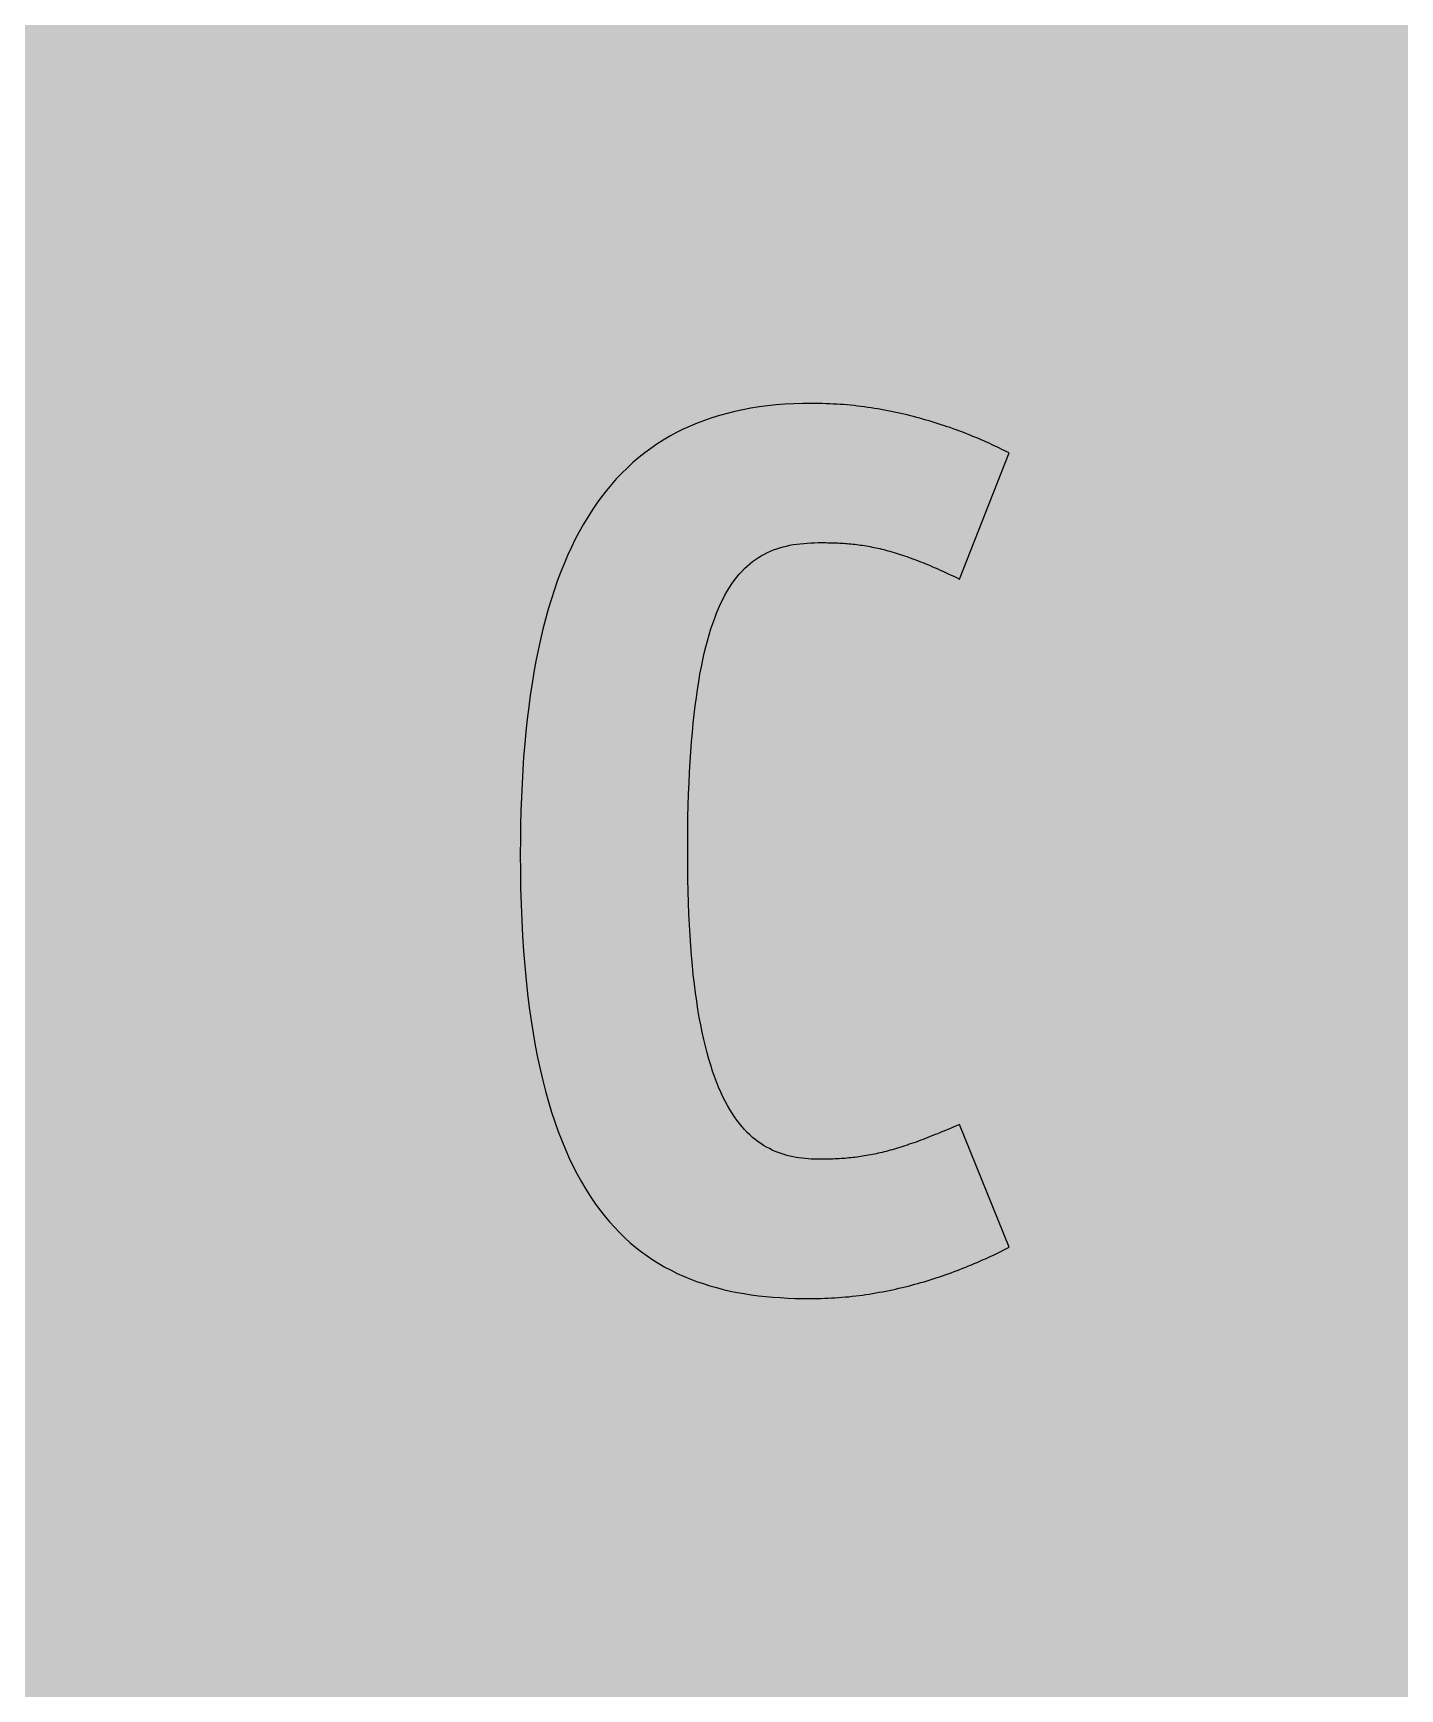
# Model space of a CAD drawing. Header units: millimetres. Extents: x 0 to 212, y 0 to 116.
# Drawn here: x 154.45 to 186.45, y 58.26 to 97.02 of the extents above; entities that cross this region are included whole.
import ezdxf

# ---------------------------------------------------------------- set-up
doc = ezdxf.new("R2010")
doc.units = ezdxf.units.MM

msp = doc.modelspace()

# ---------------------------------------------------------------- hatches: boundary and pattern name
for color, points in [(254, [(14.1633, 0.0536), (13.9878, 0.0533), (13.8125, 0.0559), (13.6373, 0.061), (13.462, 0.0686), (13.2893, 0.0787), (13.114, 0.0914), (12.9413, 0.1041), (12.7686, 0.1219), (12.5959, 0.1397), (12.4231, 0.16), (12.2504, 0.1829), (12.0777, 0.2057), (11.9075, 0.2337), (11.7373, 0.2616), (11.5672, 0.2921), (11.397, 0.3251), (11.2268, 0.3607), (11.0592, 0.3988), (10.8915, 0.4369), (10.7239, 0.4775), (10.5562, 0.5207), (10.3886, 0.5664), (10.2235, 0.6121), (10.0584, 0.6629), (9.8933, 0.7137), (9.7307, 0.7671), (9.5682, 0.8204), (9.4056, 0.8788), (9.2431, 0.9373), (9.083, 0.9982), (8.923, 1.0617), (8.763, 1.1252), (8.6055, 1.1938), (8.4455, 1.2624), (8.2906, 1.331), (8.1331, 1.4046), (7.9781, 1.4783), (7.8232, 1.5545), (7.6708, 1.6332), (7.5184, 1.7145), (7.366, 1.7958), (7.2161, 1.8796), (7.0663, 1.966), (6.919, 2.0523), (6.7716, 2.1438), (6.6243, 2.2352), (6.4795, 2.3266), (6.3348, 2.4232), (6.19, 2.5197), (6.0477, 2.6187), (5.908, 2.7178), (5.7683, 2.8194), (5.6286, 2.9235), (5.4915, 3.0302), (5.3543, 3.1369), (5.2197, 3.2461), (5.0851, 3.3579), (4.953, 3.4722), (4.8209, 3.5865), (4.6914, 3.7033), (4.5644, 3.8202), (4.4348, 3.9395), (4.3104, 4.0615), (4.1859, 4.1859), (4.0615, 4.3104), (3.9395, 4.4348), (3.8202, 4.5618), (3.7033, 4.6914), (3.5865, 4.8209), (3.4722, 4.953), (3.3579, 5.0851), (3.2487, 5.2197), (3.1369, 5.3543), (3.0302, 5.4915), (2.9235, 5.6286), (2.8194, 5.7683), (2.7178, 5.908), (2.6187, 6.0477), (2.5197, 6.19), (2.4232, 6.3348), (2.3266, 6.477), (2.2352, 6.6243), (2.1438, 6.7691), (2.0523, 6.919), (1.966, 7.0663), (1.8796, 7.2161), (1.7958, 7.366), (1.7145, 7.5184), (1.6332, 7.6708), (1.5545, 7.8232), (1.4783, 7.9781), (1.4046, 8.1331), (1.331, 8.2906), (1.2598, 8.4455), (1.1913, 8.603), (1.1252, 8.763), (1.0592, 8.923), (0.9982, 9.083), (0.9373, 9.2431), (0.8763, 9.4056), (0.8204, 9.5682), (0.7645, 9.7307), (0.7112, 9.8933), (0.6604, 10.0584), (0.6121, 10.2235), (0.5639, 10.3911), (0.5207, 10.5562), (0.4775, 10.7239), (0.4343, 10.8915), (0.3962, 11.0592), (0.3607, 11.2268), (0.3251, 11.397), (0.2921, 11.5672), (0.2616, 11.7373), (0.2311, 11.9075), (0.2057, 12.0802), (0.1803, 12.2504), (0.1575, 12.4231), (0.1372, 12.5959), (0.1194, 12.7686), (0.1041, 12.9413), (0.0889, 13.1166), (0.0787, 13.2893), (0.0686, 13.4645), (0.061, 13.6373), (0.0559, 13.8125), (0.0508, 13.9878), (0.0508, 14.163), (0.0522, 102.3592), (0.0508, 102.5322), (0.0559, 102.7074), (0.061, 102.8827), (0.0686, 103.058), (0.0787, 103.2307), (0.0889, 103.4059), (0.1041, 103.5787), (0.1194, 103.7514), (0.1372, 103.9241), (0.1575, 104.0968), (0.1803, 104.2695), (0.2057, 104.4423), (0.2311, 104.6124), (0.2616, 104.7826), (0.2921, 104.9528), (0.3251, 105.123), (0.3607, 105.2932), (0.3962, 105.4608), (0.4343, 105.6284), (0.4775, 105.7961), (0.5207, 105.9637), (0.5639, 106.1314), (0.6121, 106.2965), (0.6604, 106.4616), (0.7112, 106.6267), (0.7645, 106.7892), (0.8204, 106.9518), (0.8763, 107.1143), (0.9373, 107.2769), (0.9982, 107.4369), (1.0592, 107.5969), (1.1252, 107.757), (1.1913, 107.9144), (1.2598, 108.0745), (1.331, 108.2294), (1.4046, 108.3869), (1.4783, 108.5418), (1.5545, 108.6968), (1.6332, 108.8492), (1.7145, 109.0016), (1.7958, 109.154), (1.8796, 109.3038), (1.966, 109.4537), (2.0523, 109.601), (2.1438, 109.7483), (2.2352, 109.8956), (2.3266, 110.0404), (2.4232, 110.1852), (2.5197, 110.33), (2.6187, 110.4722), (2.7178, 110.6119), (2.8194, 110.7516), (2.9235, 110.8913), (3.0302, 111.0285), (3.1369, 111.1656), (3.2487, 111.3003), (3.3579, 111.4349), (3.4722, 111.567), (3.5865, 111.699), (3.7033, 111.8286), (3.8202, 111.9556), (3.9395, 112.0851), (4.0615, 112.2096), (4.1859, 112.334), (4.3104, 112.4585), (4.4348, 112.5804), (4.5644, 112.6998), (4.6914, 112.8166), (4.8209, 112.9335), (4.953, 113.0478), (5.0851, 113.1621), (5.2197, 113.2713), (5.3543, 113.3831), (5.4915, 113.4897), (5.6286, 113.5964), (5.7683, 113.7006), (5.908, 113.8022), (6.0477, 113.9012), (6.19, 114.0003), (6.3348, 114.0968), (6.4795, 114.1933), (6.6243, 114.2848), (6.7716, 114.3762), (6.919, 114.4676), (7.0663, 114.554), (7.2161, 114.6404), (7.366, 114.7242), (7.5184, 114.8055), (7.6708, 114.8867), (7.8232, 114.9655), (7.9781, 115.0417), (8.1331, 115.1153), (8.2906, 115.189), (8.4455, 115.2601), (8.6055, 115.3287), (8.763, 115.3947), (8.923, 115.4608), (9.083, 115.5217), (9.2431, 115.5827), (9.4056, 115.6437), (9.5682, 115.6995), (9.7307, 115.7554), (9.8933, 115.8088), (10.0584, 115.8596), (10.2235, 115.9078), (10.3886, 115.9561), (10.5562, 115.9993), (10.7239, 116.0424), (10.8915, 116.0856), (11.0592, 116.1237), (11.2268, 116.1593), (11.397, 116.1948), (11.5672, 116.2279), (11.7373, 116.2583), (11.9075, 116.2888), (12.0777, 116.3142), (12.2504, 116.3396), (12.4231, 116.3625), (12.5959, 116.3828), (12.7686, 116.4006), (12.9413, 116.4158), (13.114, 116.4311), (13.2893, 116.4412), (13.462, 116.4514), (13.6373, 116.459), (13.8125, 116.4641), (13.9878, 116.4692), (14.163, 116.4692), (197.6078, 116.4703), (197.7822, 116.4692), (197.9574, 116.4641), (198.1327, 116.459), (198.3054, 116.4514), (198.4807, 116.4412), (198.6534, 116.4311), (198.8287, 116.4158), (199.0014, 116.4006), (199.1741, 116.3828), (199.3468, 116.3625), (199.5195, 116.3396), (199.6897, 116.3142), (199.8624, 116.2888), (200.0326, 116.2583), (200.2028, 116.2279), (200.373, 116.1948), (200.5432, 116.1593), (200.7108, 116.1237), (200.8784, 116.0856), (201.0461, 116.0424), (201.2137, 115.9993), (201.3788, 115.9561), (201.5465, 115.9078), (201.7116, 115.8596), (201.8767, 115.8088), (202.0392, 115.7554), (202.2018, 115.6995), (202.3643, 115.6437), (202.5269, 115.5827), (202.6869, 115.5217), (202.8469, 115.4608), (203.007, 115.3947), (203.167, 115.3287), (203.3245, 115.2601), (203.4794, 115.189), (203.6369, 115.1153), (203.7918, 115.0417), (203.9468, 114.9655), (204.0992, 114.8867), (204.2516, 114.8055), (204.404, 114.7242), (204.5538, 114.6404), (204.7037, 114.554), (204.8535, 114.4676), (205.0009, 114.3762), (205.1456, 114.2848), (205.293, 114.1933), (205.4352, 114.0968), (205.58, 114.0003), (205.7222, 113.9012), (205.8619, 113.8022), (206.0016, 113.7006), (206.1413, 113.5964), (206.2785, 113.4897), (206.4156, 113.3831), (206.5503, 113.2713), (206.6849, 113.1621), (206.817, 113.0478), (206.949, 112.9335), (207.0786, 112.8166), (207.2081, 112.6998), (207.3351, 112.5804), (207.4596, 112.4585), (207.584, 112.334), (207.7085, 112.2096), (207.8304, 112.0851), (207.9498, 111.9556), (208.0666, 111.8286), (208.1835, 111.699), (208.2978, 111.567), (208.4121, 111.4349), (208.5238, 111.3003), (208.6331, 111.1656), (208.7397, 111.0285), (208.8464, 110.8913), (208.9506, 110.7516), (209.0522, 110.6119), (209.1512, 110.4722), (209.2503, 110.33), (209.3468, 110.1852), (209.4433, 110.0404), (209.5348, 109.8956), (209.6262, 109.7483), (209.7176, 109.601), (209.804, 109.4537), (209.8904, 109.3038), (209.9742, 109.154), (210.0555, 109.0016), (210.1367, 108.8492), (210.2155, 108.6968), (210.2917, 108.5418), (210.3653, 108.3869), (210.439, 108.2294), (210.5076, 108.0745), (210.5762, 107.9144), (210.6447, 107.757), (210.7082, 107.5969), (210.7717, 107.4369), (210.8327, 107.2769), (210.8911, 107.1143), (210.9495, 106.9518), (211.0029, 106.7892), (211.0562, 106.6267), (211.107, 106.4616), (211.1578, 106.2965), (211.2035, 106.1314), (211.2493, 105.9637), (211.2924, 105.7961), (211.3331, 105.6284), (211.3712, 105.4608), (211.4093, 105.2932), (211.4448, 105.123), (211.4779, 104.9528), (211.5083, 104.7826), (211.5363, 104.6124), (211.5642, 104.4423), (211.5871, 104.2695), (211.6099, 104.0968), (211.6303, 103.9241), (211.648, 103.7514), (211.6658, 103.5787), (211.6785, 103.4059), (211.6912, 103.2307), (211.7014, 103.058), (211.709, 102.8827), (211.7141, 102.7074), (211.7166, 102.5322), (211.7166, 102.3569), (211.7189, 14.1647), (211.7166, 13.9878), (211.7141, 13.8125), (211.709, 13.6373), (211.7014, 13.4645), (211.6912, 13.2893), (211.6785, 13.1166), (211.6658, 12.9413), (211.648, 12.7686), (211.6303, 12.5959), (211.6099, 12.4231), (211.5871, 12.2504), (211.5642, 12.0802), (211.5363, 11.9075), (211.5083, 11.7373), (211.4779, 11.5672), (211.4448, 11.397), (211.4093, 11.2268), (211.3712, 11.0592), (211.3331, 10.8915), (211.2924, 10.7239), (211.2493, 10.5562), (211.2035, 10.3911), (211.1578, 10.2235), (211.107, 10.0584), (211.0562, 9.8933), (211.0029, 9.7307), (210.9495, 9.5682), (210.8911, 9.4056), (210.8327, 9.2431), (210.7717, 9.083), (210.7082, 8.923), (210.6447, 8.763), (210.5762, 8.603), (210.5076, 8.4455), (210.439, 8.2906), (210.3653, 8.1331), (210.2917, 7.9781), (210.2155, 7.8232), (210.1367, 7.6708), (210.0555, 7.5184), (209.9742, 7.366), (209.8904, 7.2161), (209.804, 7.0663), (209.7176, 6.919), (209.6262, 6.7691), (209.5348, 6.6243), (209.4433, 6.477), (209.3468, 6.3348), (209.2503, 6.19), (209.1512, 6.0477), (209.0522, 5.908), (208.9506, 5.7683), (208.8464, 5.6286), (208.7397, 5.4915), (208.6331, 5.3543), (208.5238, 5.2197), (208.4121, 5.0851), (208.2978, 4.953), (208.1835, 4.8209), (208.0666, 4.6914), (207.9498, 4.5618), (207.8304, 4.4348), (207.7085, 4.3104), (207.584, 4.1859), (207.4596, 4.0615), (207.3351, 3.9395), (207.2081, 3.8202), (207.0786, 3.7033), (206.949, 3.5865), (206.817, 3.4722), (206.6849, 3.3579), (206.5503, 3.2461), (206.4156, 3.1369), (206.2785, 3.0302), (206.1413, 2.9235), (206.0016, 2.8194), (205.8619, 2.7178), (205.7222, 2.6187), (205.58, 2.5197), (205.4352, 2.4232), (205.293, 2.3266), (205.1456, 2.2352), (205.0009, 2.1438), (204.8535, 2.0523), (204.7037, 1.966), (204.5538, 1.8796), (204.404, 1.7958), (204.2516, 1.7145), (204.0992, 1.6332), (203.9468, 1.5545), (203.7918, 1.4783), (203.6369, 1.4046), (203.4794, 1.331), (203.3245, 1.2624), (203.167, 1.1938), (203.007, 1.1252), (202.8469, 1.0617), (202.6869, 0.9982), (202.5269, 0.9373), (202.3643, 0.8788), (202.2018, 0.8204), (202.0392, 0.7671), (201.8767, 0.7137), (201.7116, 0.6629), (201.5465, 0.6121), (201.3788, 0.5664), (201.2137, 0.5207), (201.0461, 0.4775), (200.8784, 0.4369), (200.7108, 0.3988), (200.5432, 0.3607), (200.373, 0.3251), (200.2028, 0.2921), (200.0326, 0.2616), (199.8624, 0.2337), (199.6897, 0.2057), (199.5195, 0.1829), (199.3468, 0.16), (199.1741, 0.1397), (199.0014, 0.1219), (198.8287, 0.1041), (198.6534, 0.0914), (198.4807, 0.0787), (198.3054, 0.0686), (198.1327, 0.061), (197.9574, 0.0559), (197.7822, 0.0533), (197.6069, 0.0533)]), (59, [(172.8844, 70.6586), (172.8114, 70.6577), (172.7403, 70.6603), (172.6692, 70.6628), (172.5981, 70.6679), (172.527, 70.673), (172.4558, 70.6806), (172.3847, 70.6907), (172.3161, 70.7009), (172.245, 70.7136), (172.1739, 70.7288), (172.1028, 70.7466), (172.0342, 70.7669), (171.9656, 70.7898), (171.897, 70.8152), (171.8285, 70.8431), (171.7599, 70.8711), (171.6913, 70.9066), (171.6253, 70.9422), (171.5567, 70.9803), (171.4932, 71.0235), (171.4271, 71.0692), (171.3611, 71.1175), (171.2976, 71.1708), (171.2341, 71.2267), (171.1731, 71.2876), (171.1122, 71.3511), (171.0512, 71.4197), (170.9903, 71.4934), (170.9318, 71.5696), (170.876, 71.6509), (170.8175, 71.7347), (170.7642, 71.8261), (170.7083, 71.9201), (170.655, 72.0192), (170.6042, 72.1233), (170.5534, 72.2325), (170.5026, 72.3494), (170.4543, 72.4687), (170.4061, 72.5932), (170.3629, 72.7227), (170.3172, 72.8599), (170.274, 73.0021), (170.2333, 73.1495), (170.1927, 73.3044), (170.1546, 73.4619), (170.119, 73.6295), (170.0835, 73.8022), (170.0505, 73.98), (170.02, 74.1655), (169.9895, 74.356), (169.9616, 74.5541), (169.9362, 74.7598), (169.9108, 74.9732), (169.8879, 75.1916), (169.8676, 75.4177), (169.8498, 75.6514), (169.8346, 75.8927), (169.8193, 76.1416), (169.8066, 76.3981), (169.7965, 76.6623), (169.7888, 76.9341), (169.7838, 77.2135), (169.7787, 77.5005), (169.7787, 77.7977), (169.7787, 78.0948), (169.7812, 78.3844), (169.7863, 78.6663), (169.7939, 78.9407), (169.8015, 79.2074), (169.8117, 79.4664), (169.8244, 79.7154), (169.8371, 79.9592), (169.8523, 80.1954), (169.8701, 80.4266), (169.8879, 80.6475), (169.9082, 80.8634), (169.9311, 81.0717), (169.9539, 81.2724), (169.9819, 81.4654), (170.0073, 81.6534), (170.0378, 81.8363), (170.0657, 82.0115), (170.0987, 82.1817), (170.1317, 82.3443), (170.1673, 82.5017), (170.2054, 82.6516), (170.2435, 82.7964), (170.2816, 82.9361), (170.3222, 83.0707), (170.3654, 83.1977), (170.4111, 83.3222), (170.4543, 83.439), (170.5026, 83.5533), (170.5508, 83.66), (170.6016, 83.7616), (170.6524, 83.8606), (170.7032, 83.9546), (170.7591, 84.041), (170.8125, 84.1273), (170.8709, 84.2061), (170.9268, 84.2823), (170.9877, 84.3534), (171.0461, 84.4194), (171.1096, 84.4829), (171.1706, 84.5414), (171.2366, 84.5972), (171.3001, 84.6506), (171.3662, 84.6988), (171.4348, 84.742), (171.5033, 84.7852), (171.5745, 84.8233), (171.6456, 84.8589), (171.7167, 84.8919), (171.7904, 84.9198), (171.864, 84.9478), (171.9402, 84.9706), (172.0164, 84.9935), (172.0952, 85.0113), (172.1714, 85.029), (172.2526, 85.0443), (172.3314, 85.0544), (172.4127, 85.0646), (172.4965, 85.0748), (172.5803, 85.0798), (172.6641, 85.0849), (172.7479, 85.09), (172.8343, 85.0925), (172.9207, 85.0925), (172.9689, 85.0925), (173.0146, 85.0925), (173.0629, 85.09), (173.1086, 85.09), (173.1543, 85.09), (173.2001, 85.0875), (173.2458, 85.0849), (173.2915, 85.0849), (173.3372, 85.0824), (173.3804, 85.0798), (173.4261, 85.0773), (173.4718, 85.0722), (173.515, 85.0697), (173.5607, 85.0671), (173.6039, 85.0621), (173.6496, 85.057), (173.6928, 85.0519), (173.7385, 85.0468), (173.7817, 85.0417), (173.8274, 85.0341), (173.8706, 85.029), (173.9163, 85.0214), (173.9595, 85.0138), (174.0052, 85.0062), (174.051, 84.9986), (174.0967, 84.9884), (174.1424, 84.9808), (174.1856, 84.9706), (174.2338, 84.9605), (174.2796, 84.9503), (174.3253, 84.9376), (174.371, 84.9274), (174.4193, 84.9147), (174.465, 84.902), (174.5132, 84.8893), (174.5615, 84.8766), (174.6098, 84.8614), (174.658, 84.8462), (174.7088, 84.8309), (174.7571, 84.8157), (174.8079, 84.7979), (174.8587, 84.7827), (174.9095, 84.7649), (174.9628, 84.7471), (175.0136, 84.7268), (175.067, 84.7065), (175.1203, 84.6887), (175.1762, 84.6658), (175.2295, 84.6455), (175.2854, 84.6226), (175.3413, 84.5998), (175.3972, 84.5769), (175.4556, 84.5541), (175.514, 84.5287), (175.5724, 84.5033), (175.6334, 84.4753), (175.6943, 84.4499), (175.7553, 84.422), (175.8163, 84.394), (175.8798, 84.3636), (175.9458, 84.3331), (176.0093, 84.3026), (176.0753, 84.2721), (176.1414, 84.2391), (177.3079, 87.1897), (177.2488, 87.2185), (177.1929, 87.2465), (177.1345, 87.2744), (177.0761, 87.3049), (177.0177, 87.3328), (176.9567, 87.3608), (176.8958, 87.3887), (176.8348, 87.4166), (176.7738, 87.4446), (176.7129, 87.4725), (176.6494, 87.4979), (176.5859, 87.5259), (176.5224, 87.5538), (176.4589, 87.5792), (176.3928, 87.6046), (176.3293, 87.6325), (176.2633, 87.6579), (176.1973, 87.6833), (176.1287, 87.7087), (176.0626, 87.7316), (175.9941, 87.757), (175.9255, 87.7824), (175.8569, 87.8053), (175.7883, 87.8281), (175.7172, 87.851), (175.6461, 87.8738), (175.5775, 87.8967), (175.5064, 87.9196), (175.4327, 87.9399), (175.3616, 87.9602), (175.2879, 87.9831), (175.2168, 88.0034), (175.1432, 88.0212), (175.0695, 88.0415), (174.9933, 88.0593), (174.9196, 88.0796), (174.8434, 88.0974), (174.7698, 88.1126), (174.6936, 88.1304), (174.6174, 88.1456), (174.5412, 88.1634), (174.4624, 88.1786), (174.3862, 88.1913), (174.3075, 88.2066), (174.2313, 88.2193), (174.1526, 88.232), (174.0738, 88.2447), (173.9951, 88.2574), (173.9138, 88.2675), (173.8351, 88.2777), (173.7563, 88.2879), (173.675, 88.298), (173.5938, 88.3056), (173.5125, 88.3133), (173.4312, 88.3209), (173.3499, 88.326), (173.2686, 88.3336), (173.1874, 88.3361), (173.1035, 88.3412), (173.0223, 88.3437), (172.9384, 88.3488), (172.8572, 88.3488), (172.7733, 88.3514), (172.6895, 88.3514), (172.4736, 88.3488), (172.2628, 88.3412), (172.0545, 88.331), (171.8513, 88.3133), (171.6507, 88.2929), (171.4525, 88.2675), (171.2595, 88.2371), (171.069, 88.2015), (170.8836, 88.1609), (170.7007, 88.1177), (170.5204, 88.0669), (170.3451, 88.0135), (170.1724, 87.9526), (170.0022, 87.8891), (169.8371, 87.818), (169.6745, 87.7443), (169.5145, 87.6656), (169.3596, 87.5817), (169.2072, 87.4903), (169.0599, 87.3963), (168.9125, 87.2973), (168.7728, 87.1906), (168.6331, 87.0814), (168.4985, 86.9671), (168.3664, 86.8451), (168.2394, 86.7207), (168.115, 86.5886), (167.9931, 86.4514), (167.8762, 86.3117), (167.7619, 86.1644), (167.6502, 86.012), (167.5435, 85.8545), (167.4393, 85.6894), (167.3377, 85.5218), (167.2387, 85.3465), (167.1447, 85.1687), (167.0558, 84.9833), (166.9669, 84.7928), (166.8831, 84.5947), (166.8018, 84.394), (166.7256, 84.1858), (166.6519, 83.9724), (166.5808, 83.754), (166.5122, 83.5304), (166.4487, 83.2993), (166.3878, 83.0631), (166.3319, 82.8218), (166.276, 82.5729), (166.2252, 82.3189), (166.1795, 82.0598), (166.1338, 81.7956), (166.0931, 81.5238), (166.0576, 81.247), (166.022, 80.9625), (165.9915, 80.6729), (165.9636, 80.3783), (165.9382, 80.076), (165.9179, 79.7687), (165.9001, 79.4563), (165.8849, 79.1362), (165.8747, 78.8111), (165.8645, 78.4784), (165.862, 78.1406), (165.8595, 77.7977), (165.862, 77.3938), (165.8671, 77.0026), (165.8798, 76.6191), (165.895, 76.2483), (165.9128, 75.885), (165.9357, 75.532), (165.9636, 75.1891), (165.9941, 74.8538), (166.0296, 74.5287), (166.0703, 74.2137), (166.1135, 73.9064), (166.1592, 73.6092), (166.21, 73.3196), (166.2659, 73.0402), (166.3243, 72.7685), (166.3852, 72.5043), (166.4513, 72.2503), (166.5199, 72.0039), (166.5935, 71.7626), (166.6672, 71.534), (166.7485, 71.3105), (166.8297, 71.0946), (166.9161, 70.8863), (167.005, 70.6857), (167.0964, 70.4926), (167.193, 70.3072), (167.292, 70.1294), (167.3936, 69.9567), (167.4978, 69.7916), (167.6044, 69.6341), (167.7162, 69.4817), (167.828, 69.3369), (167.9448, 69.1972), (168.0642, 69.0651), (168.1836, 68.9407), (168.308, 68.8188), (168.435, 68.7045), (168.5646, 68.5952), (168.6966, 68.4936), (168.8313, 68.3946), (168.9659, 68.3031), (169.1056, 68.2168), (169.2478, 68.1355), (169.3901, 68.0593), (169.5348, 67.9856), (169.6822, 67.9196), (169.832, 67.8561), (169.9844, 67.8002), (170.1394, 67.7469), (170.2943, 67.6961), (170.4518, 67.6529), (170.6118, 67.6123), (170.7718, 67.5742), (170.9344, 67.5411), (171.0995, 67.5132), (171.2671, 67.4878), (171.4348, 67.4649), (171.6049, 67.4472), (171.7751, 67.4319), (171.9478, 67.4192), (172.1206, 67.4091), (172.2958, 67.4014), (172.4736, 67.3989), (172.6514, 67.3964), (172.7327, 67.3964), (172.8165, 67.3989), (172.9003, 67.4014), (172.9816, 67.404), (173.0654, 67.4065), (173.1467, 67.4116), (173.228, 67.4167), (173.3093, 67.4218), (173.3906, 67.4268), (173.4718, 67.4345), (173.5531, 67.4421), (173.6319, 67.4522), (173.7131, 67.4599), (173.7919, 67.47), (173.8706, 67.4802), (173.9519, 67.4929), (174.0306, 67.503), (174.1068, 67.5157), (174.1856, 67.5284), (174.2643, 67.5437), (174.3405, 67.5564), (174.4167, 67.5716), (174.4929, 67.5869), (174.5717, 67.6046), (174.6453, 67.6199), (174.7215, 67.6377), (174.7977, 67.6554), (174.8714, 67.6732), (174.9476, 67.691), (175.0212, 67.7113), (175.0949, 67.7316), (175.1686, 67.752), (175.2397, 67.7723), (175.3133, 67.7926), (175.387, 67.8155), (175.4581, 67.8358), (175.5292, 67.8586), (175.6004, 67.8815), (175.6715, 67.9044), (175.7426, 67.9298), (175.8112, 67.9526), (175.8798, 67.978), (175.9509, 68.0034), (176.0195, 68.0288), (176.088, 68.0542), (176.1541, 68.0796), (176.2227, 68.1076), (176.2912, 68.133), (176.3573, 68.1609), (176.4233, 68.1888), (176.4894, 68.2168), (176.5554, 68.2447), (176.6189, 68.2727), (176.6849, 68.3006), (176.7484, 68.3285), (176.8119, 68.359), (176.8754, 68.387), (176.9389, 68.4174), (176.9999, 68.4479), (177.0634, 68.4784), (177.1244, 68.5089), (177.1853, 68.5394), (177.2463, 68.5698), (177.3072, 68.6003), (176.1437, 71.4731), (176.0753, 71.4426), (176.0093, 71.4146), (175.9458, 71.3867), (175.8823, 71.3613), (175.8188, 71.3334), (175.7553, 71.308), (175.6943, 71.2826), (175.6334, 71.2572), (175.575, 71.2343), (175.5165, 71.2114), (175.4581, 71.1886), (175.4022, 71.1657), (175.3438, 71.1454), (175.2905, 71.1225), (175.2346, 71.1022), (175.1813, 71.0819), (175.1254, 71.0616), (175.072, 71.0438), (175.0212, 71.026), (174.9679, 71.0082), (174.9171, 70.9905), (174.8663, 70.9727), (174.8155, 70.9574), (174.7672, 70.9422), (174.7164, 70.9244), (174.6682, 70.9117), (174.6199, 70.8965), (174.5717, 70.8812), (174.5234, 70.8685), (174.4751, 70.8558), (174.4294, 70.8431), (174.3812, 70.8304), (174.3354, 70.8203), (174.2872, 70.8076), (174.2415, 70.7974), (174.1957, 70.7873), (174.15, 70.7771), (174.1043, 70.7695), (174.0586, 70.7593), (174.0129, 70.7517), (173.9671, 70.7441), (173.9214, 70.7365), (173.8757, 70.7288), (173.83, 70.7212), (173.7868, 70.7136), (173.7411, 70.7085), (173.6954, 70.7034), (173.6496, 70.6984), (173.6039, 70.6933), (173.5557, 70.6882), (173.5099, 70.6831), (173.4642, 70.678), (173.4185, 70.6755), (173.3702, 70.673), (173.3245, 70.6704), (173.2763, 70.6679), (173.228, 70.6653), (173.1797, 70.6628), (173.1315, 70.6603), (173.0832, 70.6603), (173.0324, 70.6577), (172.9842, 70.6577), (172.9334, 70.6577), (172.8826, 70.6577)])]:
    msp.add_hatch(color=color).paths.add_polyline_path(points)
h = msp.add_hatch(color=59)
h.paths.add_polyline_path([(179.0153, 87.9655), (179.0153, 84.8607), (181.3444, 84.8607), (181.3444, 67.787), (185.1462, 67.787), (185.1462, 87.9655)])
edge = h.paths.add_edge_path(flags=16)
edge.add_line((180.6056, 94.3292), (180.6042, 94.2569))
edge.add_line((180.6042, 94.2569), (180.6067, 94.1883))
edge.add_line((180.6067, 94.1883), (180.6118, 94.1172))
edge.add_line((180.6118, 94.1172), (180.6169, 94.0486))
edge.add_line((180.6169, 94.0486), (180.6245, 93.98))
edge.add_line((180.6245, 93.98), (180.6346, 93.914))
edge.add_line((180.6346, 93.914), (180.6448, 93.8454))
edge.add_line((180.6448, 93.8454), (180.655, 93.7793))
edge.add_line((180.655, 93.7793), (180.6702, 93.7158))
edge.add_line((180.6702, 93.7158), (180.6829, 93.6498))
edge.add_line((180.6829, 93.6498), (180.7007, 93.5863))
edge.add_line((180.7007, 93.5863), (180.7185, 93.5228))
edge.add_line((180.7185, 93.5228), (180.7388, 93.4593))
edge.add_line((180.7388, 93.4593), (180.7591, 93.3983))
edge.add_line((180.7591, 93.3983), (180.7794, 93.3374))
edge.add_line((180.7794, 93.3374), (180.8048, 93.2764))
edge.add_line((180.8048, 93.2764), (180.8277, 93.218))
edge.add_line((180.8277, 93.218), (180.8556, 93.1596))
edge.add_line((180.8556, 93.1596), (180.8836, 93.1012))
edge.add_line((180.8836, 93.1012), (180.9115, 93.0453))
edge.add_line((180.9115, 93.0453), (180.942, 92.9894))
edge.add_line((180.942, 92.9894), (180.9725, 92.9361))
edge.add_line((180.9725, 92.9361), (181.0055, 92.8802))
edge.add_line((181.0055, 92.8802), (181.041, 92.8268))
edge.add_line((181.041, 92.8268), (181.0766, 92.776))
edge.add_line((181.0766, 92.776), (181.1122, 92.7252))
edge.add_line((181.1122, 92.7252), (181.1503, 92.6744))
edge.add_line((181.1503, 92.6744), (181.1884, 92.6262))
edge.add_line((181.1884, 92.6262), (181.229, 92.5779))
edge.add_line((181.229, 92.5779), (181.2696, 92.5322))
edge.add_line((181.2696, 92.5322), (181.3128, 92.4865))
edge.add_line((181.3128, 92.4865), (181.356, 92.4408))
edge.add_line((181.356, 92.4408), (181.4017, 92.3976))
edge.add_line((181.4017, 92.3976), (181.4474, 92.3544))
edge.add_line((181.4474, 92.3544), (181.4932, 92.3138))
edge.add_line((181.4932, 92.3138), (181.5414, 92.2731))
edge.add_line((181.5414, 92.2731), (181.5897, 92.235))
edge.add_line((181.5897, 92.235), (181.6405, 92.1969))
edge.add_line((181.6405, 92.1969), (181.6913, 92.1614))
edge.add_line((181.6913, 92.1614), (181.7446, 92.1258))
edge.add_line((181.7446, 92.1258), (181.7954, 92.0902))
edge.add_line((181.7954, 92.0902), (181.8513, 92.0572))
edge.add_line((181.8513, 92.0572), (181.9046, 92.0267))
edge.add_line((181.9046, 92.0267), (181.9605, 91.9963))
edge.add_line((181.9605, 91.9963), (182.0164, 91.9683))
edge.add_line((182.0164, 91.9683), (182.0748, 91.9404))
edge.add_line((182.0748, 91.9404), (182.1332, 91.9124))
edge.add_line((182.1332, 91.9124), (182.1917, 91.8896))
edge.add_line((182.1917, 91.8896), (182.2526, 91.8642))
edge.add_line((182.2526, 91.8642), (182.3136, 91.8439))
edge.add_line((182.3136, 91.8439), (182.3745, 91.821))
edge.add_line((182.3745, 91.821), (182.438, 91.8032))
edge.add_line((182.438, 91.8032), (182.5015, 91.7854))
edge.add_line((182.5015, 91.7854), (182.565, 91.7677))
edge.add_line((182.565, 91.7677), (182.6311, 91.7524))
edge.add_line((182.6311, 91.7524), (182.6946, 91.7397))
edge.add_line((182.6946, 91.7397), (182.7632, 91.7296))
edge.add_line((182.7632, 91.7296), (182.8292, 91.7169))
edge.add_line((182.8292, 91.7169), (182.8952, 91.7092))
edge.add_line((182.8952, 91.7092), (182.9638, 91.7016))
edge.add_line((182.9638, 91.7016), (183.0324, 91.6965))
edge.add_line((183.0324, 91.6965), (183.1035, 91.6915))
edge.add_line((183.1035, 91.6915), (183.1721, 91.6889))
edge.add_line((183.1721, 91.6889), (183.2432, 91.6889))
edge.add_line((183.2432, 91.6889), (183.3143, 91.6889))
edge.add_line((183.3143, 91.6889), (183.3855, 91.6915))
edge.add_line((183.3855, 91.6915), (183.454, 91.6965))
edge.add_line((183.454, 91.6965), (183.5226, 91.7016))
edge.add_line((183.5226, 91.7016), (183.5912, 91.7092))
edge.add_line((183.5912, 91.7092), (183.6598, 91.7169))
edge.add_line((183.6598, 91.7169), (183.7258, 91.7296))
edge.add_line((183.7258, 91.7296), (183.7919, 91.7397))
edge.add_line((183.7919, 91.7397), (183.8579, 91.7524))
edge.add_line((183.8579, 91.7524), (183.9214, 91.7677))
edge.add_line((183.9214, 91.7677), (183.9849, 91.7854))
edge.add_line((183.9849, 91.7854), (184.0484, 91.8032))
edge.add_line((184.0484, 91.8032), (184.1119, 91.821))
edge.add_line((184.1119, 91.821), (184.1729, 91.8439))
edge.add_line((184.1729, 91.8439), (184.2338, 91.8642))
edge.add_line((184.2338, 91.8642), (184.2948, 91.8896))
edge.add_line((184.2948, 91.8896), (184.3532, 91.9124))
edge.add_line((184.3532, 91.9124), (184.4116, 91.9404))
edge.add_line((184.4116, 91.9404), (184.47, 91.9683))
edge.add_line((184.47, 91.9683), (184.5259, 91.9963))
edge.add_line((184.5259, 91.9963), (184.5818, 92.0267))
edge.add_line((184.5818, 92.0267), (184.6377, 92.0572))
edge.add_line((184.6377, 92.0572), (184.691, 92.0902))
edge.add_line((184.691, 92.0902), (184.7444, 92.1258))
edge.add_line((184.7444, 92.1258), (184.7952, 92.1614))
edge.add_line((184.7952, 92.1614), (184.846, 92.1969))
edge.add_line((184.846, 92.1969), (184.8968, 92.235))
edge.add_line((184.8968, 92.235), (184.945, 92.2731))
edge.add_line((184.945, 92.2731), (184.9933, 92.3138))
edge.add_line((184.9933, 92.3138), (185.0415, 92.3544))
edge.add_line((185.0415, 92.3544), (185.0873, 92.3976))
edge.add_line((185.0873, 92.3976), (185.1304, 92.4408))
edge.add_line((185.1304, 92.4408), (185.1736, 92.4865))
edge.add_line((185.1736, 92.4865), (185.2168, 92.5322))
edge.add_line((185.2168, 92.5322), (185.2574, 92.5779))
edge.add_line((185.2574, 92.5779), (185.2981, 92.6262))
edge.add_line((185.2981, 92.6262), (185.3362, 92.6744))
edge.add_line((185.3362, 92.6744), (185.3743, 92.7252))
edge.add_line((185.3743, 92.7252), (185.4124, 92.776))
edge.add_line((185.4124, 92.776), (185.4479, 92.8268))
edge.add_line((185.4479, 92.8268), (185.481, 92.8802))
edge.add_line((185.481, 92.8802), (185.514, 92.9361))
edge.add_line((185.514, 92.9361), (185.5445, 92.9894))
edge.add_line((185.5445, 92.9894), (185.5749, 93.0453))
edge.add_line((185.5749, 93.0453), (185.6054, 93.1012))
edge.add_line((185.6054, 93.1012), (185.6308, 93.1596))
edge.add_line((185.6308, 93.1596), (185.6588, 93.218))
edge.add_line((185.6588, 93.218), (185.6842, 93.2764))
edge.add_line((185.6842, 93.2764), (185.707, 93.3374))
edge.add_line((185.707, 93.3374), (185.7273, 93.3983))
edge.add_line((185.7273, 93.3983), (185.7502, 93.4593))
edge.add_line((185.7502, 93.4593), (185.768, 93.5228))
edge.add_line((185.768, 93.5228), (185.7858, 93.5863))
edge.add_line((185.7858, 93.5863), (185.8035, 93.6498))
edge.add_line((185.8035, 93.6498), (185.8188, 93.7158))
edge.add_line((185.8188, 93.7158), (185.8315, 93.7793))
edge.add_line((185.8315, 93.7793), (185.8416, 93.8454))
edge.add_line((185.8416, 93.8454), (185.8543, 93.914))
edge.add_line((185.8543, 93.914), (185.862, 93.98))
edge.add_line((185.862, 93.98), (185.8696, 94.0486))
edge.add_line((185.8696, 94.0486), (185.8747, 94.1172))
edge.add_line((185.8747, 94.1172), (185.8797, 94.1883))
edge.add_line((185.8797, 94.1883), (185.8823, 94.2569))
edge.add_line((185.8823, 94.2569), (185.8823, 94.328))
edge.add_line((185.8823, 94.328), (185.8823, 94.3991))
edge.add_line((185.8823, 94.3991), (185.8797, 94.4677))
edge.add_line((185.8797, 94.4677), (185.8747, 94.5388))
edge.add_line((185.8747, 94.5388), (185.8696, 94.6074))
edge.add_line((185.8696, 94.6074), (185.862, 94.676))
edge.add_line((185.862, 94.676), (185.8543, 94.742))
edge.add_line((185.8543, 94.742), (185.8416, 94.8106))
edge.add_line((185.8416, 94.8106), (185.8315, 94.8766))
edge.add_line((185.8315, 94.8766), (185.8188, 94.9401))
edge.add_line((185.8188, 94.9401), (185.8035, 95.0062))
edge.add_line((185.8035, 95.0062), (185.7858, 95.0697))
edge.add_line((185.7858, 95.0697), (185.768, 95.1332))
edge.add_line((185.768, 95.1332), (185.7502, 95.1967))
edge.add_line((185.7502, 95.1967), (185.7273, 95.2576))
edge.add_line((185.7273, 95.2576), (185.707, 95.3186))
edge.add_line((185.707, 95.3186), (185.6842, 95.3795))
edge.add_line((185.6842, 95.3795), (185.6588, 95.438))
edge.add_line((185.6588, 95.438), (185.6308, 95.4964))
edge.add_line((185.6308, 95.4964), (185.6054, 95.5548))
edge.add_line((185.6054, 95.5548), (185.5749, 95.6107))
edge.add_line((185.5749, 95.6107), (185.5445, 95.6666))
edge.add_line((185.5445, 95.6666), (185.514, 95.7199))
edge.add_line((185.514, 95.7199), (185.481, 95.7758))
edge.add_line((185.481, 95.7758), (185.4479, 95.8266))
edge.add_line((185.4479, 95.8266), (185.4124, 95.8799))
edge.add_line((185.4124, 95.8799), (185.3743, 95.9307))
edge.add_line((185.3743, 95.9307), (185.3362, 95.9815))
edge.add_line((185.3362, 95.9815), (185.2981, 96.0298))
edge.add_line((185.2981, 96.0298), (185.2574, 96.078))
edge.add_line((185.2574, 96.078), (185.2168, 96.1238))
edge.add_line((185.2168, 96.1238), (185.1736, 96.1695))
edge.add_line((185.1736, 96.1695), (185.1304, 96.2152))
edge.add_line((185.1304, 96.2152), (185.0873, 96.2584))
edge.add_line((185.0873, 96.2584), (185.0415, 96.3016))
edge.add_line((185.0415, 96.3016), (184.9933, 96.3422))
edge.add_line((184.9933, 96.3422), (184.945, 96.3828))
edge.add_line((184.945, 96.3828), (184.8968, 96.4209))
edge.add_line((184.8968, 96.4209), (184.846, 96.459))
edge.add_line((184.846, 96.459), (184.7952, 96.4946))
edge.add_line((184.7952, 96.4946), (184.7444, 96.5302))
edge.add_line((184.7444, 96.5302), (184.691, 96.5657))
edge.add_line((184.691, 96.5657), (184.6377, 96.5987))
edge.add_line((184.6377, 96.5987), (184.5818, 96.6292))
edge.add_line((184.5818, 96.6292), (184.5259, 96.6597))
edge.add_line((184.5259, 96.6597), (184.47, 96.6876))
edge.add_line((184.47, 96.6876), (184.4116, 96.7156))
edge.add_line((184.4116, 96.7156), (184.3532, 96.7435))
edge.add_line((184.3532, 96.7435), (184.2948, 96.7664))
edge.add_line((184.2948, 96.7664), (184.2338, 96.7918))
edge.add_line((184.2338, 96.7918), (184.1729, 96.8121))
edge.add_line((184.1729, 96.8121), (184.1119, 96.8324))
edge.add_line((184.1119, 96.8324), (184.0484, 96.8527))
edge.add_line((184.0484, 96.8527), (183.9849, 96.8705))
edge.add_line((183.9849, 96.8705), (183.9214, 96.8883))
edge.add_line((183.9214, 96.8883), (183.8579, 96.901))
edge.add_line((183.8579, 96.901), (183.7919, 96.9162))
edge.add_line((183.7919, 96.9162), (183.7258, 96.9264))
edge.add_line((183.7258, 96.9264), (183.6598, 96.9366))
edge.add_line((183.6598, 96.9366), (183.5912, 96.9467))
edge.add_line((183.5912, 96.9467), (183.5226, 96.9543))
edge.add_line((183.5226, 96.9543), (183.454, 96.9594))
edge.add_line((183.454, 96.9594), (183.3855, 96.9645))
edge.add_line((183.3855, 96.9645), (183.3143, 96.967))
edge.add_line((183.3143, 96.967), (183.2432, 96.967))
edge.add_line((183.2432, 96.967), (183.1721, 96.967))
edge.add_line((183.1721, 96.967), (183.1035, 96.9645))
edge.add_line((183.1035, 96.9645), (183.0324, 96.9594))
edge.add_line((183.0324, 96.9594), (182.9638, 96.9543))
edge.add_line((182.9638, 96.9543), (182.8952, 96.9467))
edge.add_line((182.8952, 96.9467), (182.8292, 96.9366))
edge.add_line((182.8292, 96.9366), (182.7632, 96.9264))
edge.add_line((182.7632, 96.9264), (182.6946, 96.9162))
edge.add_line((182.6946, 96.9162), (182.6311, 96.901))
edge.add_line((182.6311, 96.901), (182.565, 96.8883))
edge.add_line((182.565, 96.8883), (182.5015, 96.8705))
edge.add_line((182.5015, 96.8705), (182.438, 96.8527))
edge.add_line((182.438, 96.8527), (182.3745, 96.8324))
edge.add_line((182.3745, 96.8324), (182.3136, 96.8121))
edge.add_line((182.3136, 96.8121), (182.2526, 96.7918))
edge.add_line((182.2526, 96.7918), (182.1917, 96.7664))
edge.add_line((182.1917, 96.7664), (182.1332, 96.7435))
edge.add_line((182.1332, 96.7435), (182.0748, 96.7156))
edge.add_line((182.0748, 96.7156), (182.0164, 96.6876))
edge.add_line((182.0164, 96.6876), (181.9605, 96.6597))
edge.add_line((181.9605, 96.6597), (181.9046, 96.6292))
edge.add_line((181.9046, 96.6292), (181.8513, 96.5987))
edge.add_line((181.8513, 96.5987), (181.7954, 96.5657))
edge.add_line((181.7954, 96.5657), (181.7446, 96.5302))
edge.add_line((181.7446, 96.5302), (181.6913, 96.4946))
edge.add_line((181.6913, 96.4946), (181.6405, 96.459))
edge.add_line((181.6405, 96.459), (181.5897, 96.4209))
edge.add_line((181.5897, 96.4209), (181.5414, 96.3828))
edge.add_line((181.5414, 96.3828), (181.4932, 96.3422))
edge.add_line((181.4932, 96.3422), (181.4474, 96.3016))
edge.add_line((181.4474, 96.3016), (181.4017, 96.2584))
edge.add_line((181.4017, 96.2584), (181.356, 96.2152))
edge.add_line((181.356, 96.2152), (181.3128, 96.1695))
edge.add_line((181.3128, 96.1695), (181.2696, 96.1238))
edge.add_line((181.2696, 96.1238), (181.229, 96.078))
edge.add_line((181.229, 96.078), (181.1884, 96.0298))
edge.add_line((181.1884, 96.0298), (181.1503, 95.9815))
edge.add_line((181.1503, 95.9815), (181.1122, 95.9307))
edge.add_line((181.1122, 95.9307), (181.0766, 95.8799))
edge.add_line((181.0766, 95.8799), (181.041, 95.8266))
edge.add_line((181.041, 95.8266), (181.0055, 95.7758))
edge.add_line((181.0055, 95.7758), (180.9725, 95.7199))
edge.add_line((180.9725, 95.7199), (180.942, 95.6666))
edge.add_line((180.942, 95.6666), (180.9115, 95.6107))
edge.add_line((180.9115, 95.6107), (180.8836, 95.5548))
edge.add_line((180.8836, 95.5548), (180.8556, 95.4964))
edge.add_line((180.8556, 95.4964), (180.8277, 95.438))
edge.add_line((180.8277, 95.438), (180.8048, 95.3795))
edge.add_line((180.8048, 95.3795), (180.7794, 95.3186))
edge.add_line((180.7794, 95.3186), (180.7591, 95.2576))
edge.add_line((180.7591, 95.2576), (180.7388, 95.1967))
edge.add_line((180.7388, 95.1967), (180.7185, 95.1332))
edge.add_line((180.7185, 95.1332), (180.7007, 95.0697))
edge.add_line((180.7007, 95.0697), (180.6829, 95.0062))
edge.add_line((180.6829, 95.0062), (180.6702, 94.9401))
edge.add_line((180.6702, 94.9401), (180.655, 94.8766))
edge.add_line((180.655, 94.8766), (180.6448, 94.8106))
edge.add_line((180.6448, 94.8106), (180.6346, 94.742))
edge.add_line((180.6346, 94.742), (180.6245, 94.676))
edge.add_line((180.6245, 94.676), (180.6169, 94.6074))
edge.add_line((180.6169, 94.6074), (180.6118, 94.5388))
edge.add_line((180.6118, 94.5388), (180.6067, 94.4677))
edge.add_line((180.6067, 94.4677), (180.6042, 94.3991))
edge.add_line((180.6042, 94.3991), (180.6042, 94.328))
h = msp.add_hatch(color=59)
h.paths.add_polyline_path([(155.538, 87.9655), (155.538, 84.8607), (157.8666, 84.8607), (157.8666, 67.787), (161.6685, 67.787), (161.6685, 87.9655)])
h.paths.add_polyline_path([(158.8368, 91.3416), (163.8819, 96.5024), (158.7969, 96.5024), (155.732, 91.3416)], flags=16)

# ---------------------------------------------------------------- linework, layer by layer
at = {"color": 59}
msp.add_lwpolyline([(172.8844, 70.6586), (172.8114, 70.6577), (172.7403, 70.6603), (172.6692, 70.6628), (172.5981, 70.6679), (172.527, 70.673), (172.4558, 70.6806), (172.3847, 70.6907), (172.3161, 70.7009), (172.245, 70.7136), (172.1739, 70.7288), (172.1028, 70.7466), (172.0342, 70.7669), (171.9656, 70.7898), (171.897, 70.8152), (171.8285, 70.8431), (171.7599, 70.8711), (171.6913, 70.9066), (171.6253, 70.9422), (171.5567, 70.9803), (171.4932, 71.0235), (171.4271, 71.0692), (171.3611, 71.1175), (171.2976, 71.1708), (171.2341, 71.2267), (171.1731, 71.2876), (171.1122, 71.3511), (171.0512, 71.4197), (170.9903, 71.4934), (170.9318, 71.5696), (170.876, 71.6509), (170.8175, 71.7347), (170.7642, 71.8261), (170.7083, 71.9201), (170.655, 72.0192), (170.6042, 72.1233), (170.5534, 72.2325), (170.5026, 72.3494), (170.4543, 72.4687), (170.4061, 72.5932), (170.3629, 72.7227), (170.3172, 72.8599), (170.274, 73.0021), (170.2333, 73.1495), (170.1927, 73.3044), (170.1546, 73.4619), (170.119, 73.6295), (170.0835, 73.8022), (170.0505, 73.98), (170.02, 74.1655), (169.9895, 74.356), (169.9616, 74.5541), (169.9362, 74.7598), (169.9108, 74.9732), (169.8879, 75.1916), (169.8676, 75.4177), (169.8498, 75.6514), (169.8346, 75.8927), (169.8193, 76.1416), (169.8066, 76.3981), (169.7965, 76.6623), (169.7888, 76.9341), (169.7838, 77.2135), (169.7787, 77.5005), (169.7787, 77.7977), (169.7787, 78.0948), (169.7812, 78.3844), (169.7863, 78.6663), (169.7939, 78.9407), (169.8015, 79.2074), (169.8117, 79.4664), (169.8244, 79.7154), (169.8371, 79.9592), (169.8523, 80.1954), (169.8701, 80.4266), (169.8879, 80.6475), (169.9082, 80.8634), (169.9311, 81.0717), (169.9539, 81.2724), (169.9819, 81.4654), (170.0073, 81.6534), (170.0378, 81.8363), (170.0657, 82.0115), (170.0987, 82.1817), (170.1317, 82.3443), (170.1673, 82.5017), (170.2054, 82.6516), (170.2435, 82.7964), (170.2816, 82.9361), (170.3222, 83.0707), (170.3654, 83.1977), (170.4111, 83.3222), (170.4543, 83.439), (170.5026, 83.5533), (170.5508, 83.66), (170.6016, 83.7616), (170.6524, 83.8606), (170.7032, 83.9546), (170.7591, 84.041), (170.8125, 84.1273), (170.8709, 84.2061), (170.9268, 84.2823), (170.9877, 84.3534), (171.0461, 84.4194), (171.1096, 84.4829), (171.1706, 84.5414), (171.2366, 84.5972), (171.3001, 84.6506), (171.3662, 84.6988), (171.4348, 84.742), (171.5033, 84.7852), (171.5745, 84.8233), (171.6456, 84.8589), (171.7167, 84.8919), (171.7904, 84.9198), (171.864, 84.9478), (171.9402, 84.9706), (172.0164, 84.9935), (172.0952, 85.0113), (172.1714, 85.029), (172.2526, 85.0443), (172.3314, 85.0544), (172.4127, 85.0646), (172.4965, 85.0748), (172.5803, 85.0798), (172.6641, 85.0849), (172.7479, 85.09), (172.8343, 85.0925), (172.9207, 85.0925), (172.9689, 85.0925), (173.0146, 85.0925), (173.0629, 85.09), (173.1086, 85.09), (173.1543, 85.09), (173.2001, 85.0875), (173.2458, 85.0849), (173.2915, 85.0849), (173.3372, 85.0824), (173.3804, 85.0798), (173.4261, 85.0773), (173.4718, 85.0722), (173.515, 85.0697), (173.5607, 85.0671), (173.6039, 85.0621), (173.6496, 85.057), (173.6928, 85.0519), (173.7385, 85.0468), (173.7817, 85.0417), (173.8274, 85.0341), (173.8706, 85.029), (173.9163, 85.0214), (173.9595, 85.0138), (174.0052, 85.0062), (174.051, 84.9986), (174.0967, 84.9884), (174.1424, 84.9808), (174.1856, 84.9706), (174.2338, 84.9605), (174.2796, 84.9503), (174.3253, 84.9376), (174.371, 84.9274), (174.4193, 84.9147), (174.465, 84.902), (174.5132, 84.8893), (174.5615, 84.8766), (174.6098, 84.8614), (174.658, 84.8462), (174.7088, 84.8309), (174.7571, 84.8157), (174.8079, 84.7979), (174.8587, 84.7827), (174.9095, 84.7649), (174.9628, 84.7471), (175.0136, 84.7268), (175.067, 84.7065), (175.1203, 84.6887), (175.1762, 84.6658), (175.2295, 84.6455), (175.2854, 84.6226), (175.3413, 84.5998), (175.3972, 84.5769), (175.4556, 84.5541), (175.514, 84.5287), (175.5724, 84.5033), (175.6334, 84.4753), (175.6943, 84.4499), (175.7553, 84.422), (175.8163, 84.394), (175.8798, 84.3636), (175.9458, 84.3331), (176.0093, 84.3026), (176.0753, 84.2721), (176.1414, 84.2391), (177.3079, 87.1897), (177.2488, 87.2185), (177.1929, 87.2465), (177.1345, 87.2744), (177.0761, 87.3049), (177.0177, 87.3328), (176.9567, 87.3608), (176.8958, 87.3887), (176.8348, 87.4166), (176.7738, 87.4446), (176.7129, 87.4725), (176.6494, 87.4979), (176.5859, 87.5259), (176.5224, 87.5538), (176.4589, 87.5792), (176.3928, 87.6046), (176.3293, 87.6325), (176.2633, 87.6579), (176.1973, 87.6833), (176.1287, 87.7087), (176.0626, 87.7316), (175.9941, 87.757), (175.9255, 87.7824), (175.8569, 87.8053), (175.7883, 87.8281), (175.7172, 87.851), (175.6461, 87.8738), (175.5775, 87.8967), (175.5064, 87.9196), (175.4327, 87.9399), (175.3616, 87.9602), (175.2879, 87.9831), (175.2168, 88.0034), (175.1432, 88.0212), (175.0695, 88.0415), (174.9933, 88.0593), (174.9196, 88.0796), (174.8434, 88.0974), (174.7698, 88.1126), (174.6936, 88.1304), (174.6174, 88.1456), (174.5412, 88.1634), (174.4624, 88.1786), (174.3862, 88.1913), (174.3075, 88.2066), (174.2313, 88.2193), (174.1526, 88.232), (174.0738, 88.2447), (173.9951, 88.2574), (173.9138, 88.2675), (173.8351, 88.2777), (173.7563, 88.2879), (173.675, 88.298), (173.5938, 88.3056), (173.5125, 88.3133), (173.4312, 88.3209), (173.3499, 88.326), (173.2686, 88.3336), (173.1874, 88.3361), (173.1035, 88.3412), (173.0223, 88.3437), (172.9384, 88.3488), (172.8572, 88.3488), (172.7733, 88.3514), (172.6895, 88.3514), (172.4736, 88.3488), (172.2628, 88.3412), (172.0545, 88.331), (171.8513, 88.3133), (171.6507, 88.2929), (171.4525, 88.2675), (171.2595, 88.2371), (171.069, 88.2015), (170.8836, 88.1609), (170.7007, 88.1177), (170.5204, 88.0669), (170.3451, 88.0135), (170.1724, 87.9526), (170.0022, 87.8891), (169.8371, 87.818), (169.6745, 87.7443), (169.5145, 87.6656), (169.3596, 87.5817), (169.2072, 87.4903), (169.0599, 87.3963), (168.9125, 87.2973), (168.7728, 87.1906), (168.6331, 87.0814), (168.4985, 86.9671), (168.3664, 86.8451), (168.2394, 86.7207), (168.115, 86.5886), (167.9931, 86.4514), (167.8762, 86.3117), (167.7619, 86.1644), (167.6502, 86.012), (167.5435, 85.8545), (167.4393, 85.6894), (167.3377, 85.5218), (167.2387, 85.3465), (167.1447, 85.1687), (167.0558, 84.9833), (166.9669, 84.7928), (166.8831, 84.5947), (166.8018, 84.394), (166.7256, 84.1858), (166.6519, 83.9724), (166.5808, 83.754), (166.5122, 83.5304), (166.4487, 83.2993), (166.3878, 83.0631), (166.3319, 82.8218), (166.276, 82.5729), (166.2252, 82.3189), (166.1795, 82.0598), (166.1338, 81.7956), (166.0931, 81.5238), (166.0576, 81.247), (166.022, 80.9625), (165.9915, 80.6729), (165.9636, 80.3783), (165.9382, 80.076), (165.9179, 79.7687), (165.9001, 79.4563), (165.8849, 79.1362), (165.8747, 78.8111), (165.8645, 78.4784), (165.862, 78.1406), (165.8595, 77.7977), (165.862, 77.3938), (165.8671, 77.0026), (165.8798, 76.6191), (165.895, 76.2483), (165.9128, 75.885), (165.9357, 75.532), (165.9636, 75.1891), (165.9941, 74.8538), (166.0296, 74.5287), (166.0703, 74.2137), (166.1135, 73.9064), (166.1592, 73.6092), (166.21, 73.3196), (166.2659, 73.0402), (166.3243, 72.7685), (166.3852, 72.5043), (166.4513, 72.2503), (166.5199, 72.0039), (166.5935, 71.7626), (166.6672, 71.534), (166.7485, 71.3105), (166.8297, 71.0946), (166.9161, 70.8863), (167.005, 70.6857), (167.0964, 70.4926), (167.193, 70.3072), (167.292, 70.1294), (167.3936, 69.9567), (167.4978, 69.7916), (167.6044, 69.6341), (167.7162, 69.4817), (167.828, 69.3369), (167.9448, 69.1972), (168.0642, 69.0651), (168.1836, 68.9407), (168.308, 68.8188), (168.435, 68.7045), (168.5646, 68.5952), (168.6966, 68.4936), (168.8313, 68.3946), (168.9659, 68.3031), (169.1056, 68.2168), (169.2478, 68.1355), (169.3901, 68.0593), (169.5348, 67.9856), (169.6822, 67.9196), (169.832, 67.8561), (169.9844, 67.8002), (170.1394, 67.7469), (170.2943, 67.6961), (170.4518, 67.6529), (170.6118, 67.6123), (170.7718, 67.5742), (170.9344, 67.5411), (171.0995, 67.5132), (171.2671, 67.4878), (171.4348, 67.4649), (171.6049, 67.4472), (171.7751, 67.4319), (171.9478, 67.4192), (172.1206, 67.4091), (172.2958, 67.4014), (172.4736, 67.3989), (172.6514, 67.3964), (172.7327, 67.3964), (172.8165, 67.3989), (172.9003, 67.4014), (172.9816, 67.404), (173.0654, 67.4065), (173.1467, 67.4116), (173.228, 67.4167), (173.3093, 67.4218), (173.3906, 67.4268), (173.4718, 67.4345), (173.5531, 67.4421), (173.6319, 67.4522), (173.7131, 67.4599), (173.7919, 67.47), (173.8706, 67.4802), (173.9519, 67.4929), (174.0306, 67.503), (174.1068, 67.5157), (174.1856, 67.5284), (174.2643, 67.5437), (174.3405, 67.5564), (174.4167, 67.5716), (174.4929, 67.5869), (174.5717, 67.6046), (174.6453, 67.6199), (174.7215, 67.6377), (174.7977, 67.6554), (174.8714, 67.6732), (174.9476, 67.691), (175.0212, 67.7113), (175.0949, 67.7316), (175.1686, 67.752), (175.2397, 67.7723), (175.3133, 67.7926), (175.387, 67.8155), (175.4581, 67.8358), (175.5292, 67.8586), (175.6004, 67.8815), (175.6715, 67.9044), (175.7426, 67.9298), (175.8112, 67.9526), (175.8798, 67.978), (175.9509, 68.0034), (176.0195, 68.0288), (176.088, 68.0542), (176.1541, 68.0796), (176.2227, 68.1076), (176.2912, 68.133), (176.3573, 68.1609), (176.4233, 68.1888), (176.4894, 68.2168), (176.5554, 68.2447), (176.6189, 68.2727), (176.6849, 68.3006), (176.7484, 68.3285), (176.8119, 68.359), (176.8754, 68.387), (176.9389, 68.4174), (176.9999, 68.4479), (177.0634, 68.4784), (177.1244, 68.5089), (177.1853, 68.5394), (177.2463, 68.5698), (177.3072, 68.6003), (176.1437, 71.4731), (176.0753, 71.4426), (176.0093, 71.4146), (175.9458, 71.3867), (175.8823, 71.3613), (175.8188, 71.3334), (175.7553, 71.308), (175.6943, 71.2826), (175.6334, 71.2572), (175.575, 71.2343), (175.5165, 71.2114), (175.4581, 71.1886), (175.4022, 71.1657), (175.3438, 71.1454), (175.2905, 71.1225), (175.2346, 71.1022), (175.1813, 71.0819), (175.1254, 71.0616), (175.072, 71.0438), (175.0212, 71.026), (174.9679, 71.0082), (174.9171, 70.9905), (174.8663, 70.9727), (174.8155, 70.9574), (174.7672, 70.9422), (174.7164, 70.9244), (174.6682, 70.9117), (174.6199, 70.8965), (174.5717, 70.8812), (174.5234, 70.8685), (174.4751, 70.8558), (174.4294, 70.8431), (174.3812, 70.8304), (174.3354, 70.8203), (174.2872, 70.8076), (174.2415, 70.7974), (174.1957, 70.7873), (174.15, 70.7771), (174.1043, 70.7695), (174.0586, 70.7593), (174.0129, 70.7517), (173.9671, 70.7441), (173.9214, 70.7365), (173.8757, 70.7288), (173.83, 70.7212), (173.7868, 70.7136), (173.7411, 70.7085), (173.6954, 70.7034), (173.6496, 70.6984), (173.6039, 70.6933), (173.5557, 70.6882), (173.5099, 70.6831), (173.4642, 70.678), (173.4185, 70.6755), (173.3702, 70.673), (173.3245, 70.6704), (173.2763, 70.6679), (173.228, 70.6653), (173.1797, 70.6628), (173.1315, 70.6603), (173.0832, 70.6603), (173.0324, 70.6577), (172.9842, 70.6577), (172.9334, 70.6577), (172.8826, 70.6577), (172.8844, 70.6586)], dxfattribs=at)

doc.saveas('drawing.dxf')
